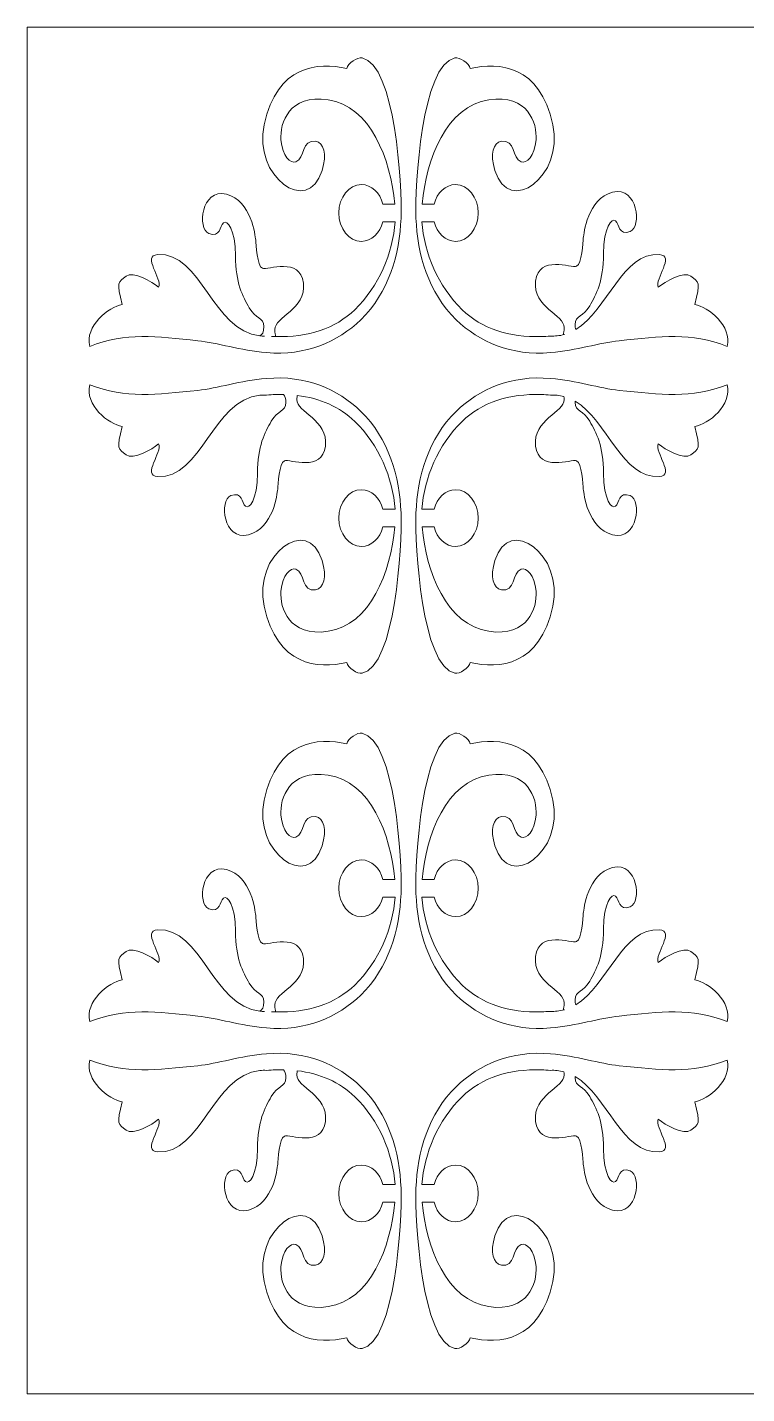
# Model space of a CAD drawing. Header units: centimetres. Extents: x 12.6 to 27, y -9 to -2.
# Drawn here: x 12.62 to 16.31, y -9 to -2.01 of the extents above; entities that cross this region are included whole.
import ezdxf

# ---------------------------------------------------------------- set-up
doc = ezdxf.new("R2010")
doc.units = ezdxf.units.CM
doc.header["$MEASUREMENT"] = 0
doc.layers.add('layer 1', color=7, linetype='Continuous')

msp = doc.modelspace()

# ---------------------------------------------------------------- linework, layer by layer
at = {"layer": 'layer 1', "color": 250, "lineweight": 9}
msp.add_open_spline([(26.99977, -2.00746), (26.99977, -2.00746), (26.99977, -9.0002), (26.99977, -9.0002), (26.99977, -9.0002), (26.99977, -9.0002), (12.62472, -9.0002), (12.62472, -9.0002), (12.62472, -9.0002), (12.62472, -9.0002), (12.62472, -2.00746), (12.62472, -2.00746), (12.62472, -2.00746), (12.62472, -2.00746), (26.99977, -2.00746), (26.99977, -2.00746)], degree=3, knots=[0, 0, 0, 0, 0.2, 0.2, 0.2, 0.2, 0.4, 0.4, 0.4, 0.4, 0.6, 0.6, 0.6, 0.6, 1, 1, 1, 1], dxfattribs=at)
at = {"layer": 'layer 1', "color": 7, "lineweight": 9}
for points, knots in [([(14.13402, -2.73977), (14.06087, -2.97865), (13.77931, -2.76751), (13.83663, -2.50667), (13.83663, -2.50667), (13.90408, -2.19973), (14.10995, -2.18504), (14.26128, -2.21847), (14.26128, -2.21847), (14.26381, -2.19018), (14.31616, -2.15893), (14.33837, -2.16348), (14.33837, -2.16348), (14.50832, -2.19833), (14.54435, -2.81588), (14.538, -2.98344), (14.538, -2.98344), (14.53099, -3.16816), (14.4745, -3.36698), (14.33241, -3.50377), (14.33241, -3.50377), (14.21356, -3.6182), (14.05077, -3.68934), (13.84953, -3.67233), (13.84953, -3.67233), (13.71438, -3.66091), (13.59877, -3.62188), (13.49718, -3.61129), (13.49718, -3.61129), (13.28571, -3.58926), (13.129, -3.56783), (12.94473, -3.64012), (12.94473, -3.64012), (12.91734, -3.53888), (13.04128, -3.4359), (13.11105, -3.42649), (13.11105, -3.42649), (13.07924, -3.31202), (13.09116, -3.31071), (13.1304, -3.28058), (13.1304, -3.28058), (13.16606, -3.25318), (13.26293, -3.30817), (13.29718, -3.33795), (13.29718, -3.33795), (13.31798, -3.29364), (13.20958, -3.17579), (13.29174, -3.17039), (13.29174, -3.17039), (13.51454, -3.15576), (13.57619, -3.56384), (13.8155, -3.58655), (13.8155, -3.58655), (13.82492, -3.58121), (13.83706, -3.56857), (13.83622, -3.53896), (13.83622, -3.53896), (13.83486, -3.49097), (13.79392, -3.49954), (13.76118, -3.44298), (13.76118, -3.44298), (13.72843, -3.38642), (13.69022, -3.31443), (13.69022, -3.17732), (13.69022, -3.17732), (13.69022, -3.0402), (13.64792, -2.9905), (13.62882, -3.00764), (13.62882, -3.00764), (13.60972, -3.02478), (13.61381, -3.08476), (13.55377, -3.06248), (13.55377, -3.06248), (13.49374, -3.0402), (13.5142, -2.82939), (13.64383, -2.86195), (13.64383, -2.86195), (13.77346, -2.89452), (13.79119, -3.07448), (13.79392, -3.09505), (13.79392, -3.09505), (13.79665, -3.11562), (13.80075, -3.23045), (13.82804, -3.24073), (13.82804, -3.24073), (13.85532, -3.25102), (14.02179, -3.18075), (14.03817, -3.31615), (14.03817, -3.31615), (14.05454, -3.45155), (13.88944, -3.48926), (13.89217, -3.55439), (13.89217, -3.55439), (13.89288, -3.57134), (13.89424, -3.58259), (13.89586, -3.58998), (13.89586, -3.58998), (14.06255, -3.59507), (14.201, -3.54922), (14.30132, -3.45263), (14.30132, -3.45263), (14.42516, -3.33341), (14.49639, -3.16329), (14.50794, -3.00249), (14.50794, -3.00249), (14.50794, -3.00249), (14.44522, -3.00249), (14.44522, -3.00249), (14.44522, -3.00249), (14.43008, -3.06059), (14.38648, -3.10276), (14.33528, -3.10276), (14.33528, -3.10276), (14.27159, -3.10276), (14.21964, -3.03751), (14.21964, -2.9575), (14.21964, -2.9575), (14.21964, -2.8775), (14.27159, -2.81225), (14.33528, -2.81225), (14.33528, -2.81225), (14.38648, -2.81225), (14.43008, -2.85442), (14.44522, -2.91251), (14.44522, -2.91251), (14.44522, -2.91251), (14.50595, -2.91251), (14.50595, -2.91251), (14.50595, -2.91251), (14.4866, -2.68205), (14.37999, -2.41001), (14.16509, -2.37808), (14.16509, -2.37808), (13.96423, -2.34825), (13.91745, -2.49754), (13.9232, -2.58298), (13.9232, -2.58298), (13.92894, -2.66831), (13.97386, -2.70512), (13.99946, -2.69573), (13.99946, -2.69573), (14.04804, -2.67791), (14.02858, -2.57861), (14.10014, -2.59078), (14.10014, -2.59078), (14.14252, -2.59798), (14.15986, -2.65537), (14.13402, -2.73977)], [0, 0, 0, 0, 0.0263158, 0.0263158, 0.0263158, 0.0263158, 0.0526316, 0.0526316, 0.0526316, 0.0526316, 0.0789474, 0.0789474, 0.0789474, 0.0789474, 0.1052632, 0.1052632, 0.1052632, 0.1052632, 0.1315789, 0.1315789, 0.1315789, 0.1315789, 0.1578947, 0.1578947, 0.1578947, 0.1578947, 0.1842105, 0.1842105, 0.1842105, 0.1842105, 0.2105263, 0.2105263, 0.2105263, 0.2105263, 0.2368421, 0.2368421, 0.2368421, 0.2368421, 0.2631579, 0.2631579, 0.2631579, 0.2631579, 0.2894737, 0.2894737, 0.2894737, 0.2894737, 0.3157895, 0.3157895, 0.3157895, 0.3157895, 0.3421053, 0.3421053, 0.3421053, 0.3421053, 0.3684211, 0.3684211, 0.3684211, 0.3684211, 0.3947368, 0.3947368, 0.3947368, 0.3947368, 0.4210526, 0.4210526, 0.4210526, 0.4210526, 0.4473684, 0.4473684, 0.4473684, 0.4473684, 0.4736842, 0.4736842, 0.4736842, 0.4736842, 0.5, 0.5, 0.5, 0.5, 0.5263158, 0.5263158, 0.5263158, 0.5263158, 0.5526316, 0.5526316, 0.5526316, 0.5526316, 0.5789474, 0.5789474, 0.5789474, 0.5789474, 0.6052632, 0.6052632, 0.6052632, 0.6052632, 0.6315789, 0.6315789, 0.6315789, 0.6315789, 0.6578947, 0.6578947, 0.6578947, 0.6578947, 0.6842105, 0.6842105, 0.6842105, 0.6842105, 0.7105263, 0.7105263, 0.7105263, 0.7105263, 0.7368421, 0.7368421, 0.7368421, 0.7368421, 0.7631579, 0.7631579, 0.7631579, 0.7631579, 0.7894737, 0.7894737, 0.7894737, 0.7894737, 0.8157895, 0.8157895, 0.8157895, 0.8157895, 0.8421053, 0.8421053, 0.8421053, 0.8421053, 0.8684211, 0.8684211, 0.8684211, 0.8684211, 0.8947368, 0.8947368, 0.8947368, 0.8947368, 0.9210526, 0.9210526, 0.9210526, 0.9210526, 0.9473684, 0.9473684, 0.9473684, 0.9473684, 1, 1, 1, 1]), ([(15.0186, -2.73977), (15.09175, -2.97865), (15.37331, -2.76751), (15.31599, -2.50667), (15.31599, -2.50667), (15.24854, -2.19973), (15.04267, -2.18504), (14.89133, -2.21847), (14.89133, -2.21847), (14.88881, -2.19018), (14.83645, -2.15893), (14.81425, -2.16348), (14.81425, -2.16348), (14.6443, -2.19833), (14.60827, -2.81588), (14.61462, -2.98344), (14.61462, -2.98344), (14.62162, -3.16816), (14.67812, -3.36698), (14.8202, -3.50377), (14.8202, -3.50377), (14.93905, -3.6182), (15.10185, -3.68934), (15.30309, -3.67233), (15.30309, -3.67233), (15.43823, -3.66091), (15.55384, -3.62188), (15.65543, -3.61129), (15.65543, -3.61129), (15.8669, -3.58926), (16.02361, -3.56783), (16.20789, -3.64012), (16.20789, -3.64012), (16.23527, -3.53888), (16.11134, -3.4359), (16.04156, -3.42649), (16.04156, -3.42649), (16.07338, -3.31202), (16.06145, -3.31071), (16.02222, -3.28058), (16.02222, -3.28058), (15.98655, -3.25318), (15.88968, -3.30817), (15.85544, -3.33795), (15.85544, -3.33795), (15.83463, -3.29364), (15.94303, -3.17579), (15.86088, -3.17039), (15.86088, -3.17039), (15.67088, -3.15792), (15.59804, -3.4528), (15.43232, -3.55399), (15.43232, -3.55399), (15.4301, -3.54737), (15.42881, -3.53908), (15.42911, -3.52871), (15.42911, -3.52871), (15.43047, -3.48072), (15.47141, -3.48929), (15.50416, -3.43273), (15.50416, -3.43273), (15.5369, -3.37617), (15.57511, -3.30419), (15.57511, -3.16707), (15.57511, -3.16707), (15.57511, -3.02996), (15.61741, -2.98025), (15.63651, -2.99739), (15.63651, -2.99739), (15.65561, -3.01453), (15.65152, -3.07452), (15.71156, -3.05224), (15.71156, -3.05224), (15.77159, -3.02996), (15.75113, -2.81914), (15.6215, -2.8517), (15.6215, -2.8517), (15.49187, -2.88427), (15.47413, -3.06423), (15.47141, -3.0848), (15.47141, -3.0848), (15.46868, -3.10537), (15.46458, -3.2202), (15.43729, -3.23049), (15.43729, -3.23049), (15.41, -3.24077), (15.24354, -3.1705), (15.22716, -3.3059), (15.22716, -3.3059), (15.21079, -3.4413), (15.37589, -3.47901), (15.37316, -3.54414), (15.37316, -3.54414), (15.37245, -3.56109), (15.37109, -3.57235), (15.36947, -3.57973), (15.36947, -3.57973), (15.36947, -3.57973), (15.37455, -3.57952), (15.37455, -3.57952), (15.37455, -3.57952), (15.36255, -3.58289), (15.35011, -3.58532), (15.33712, -3.58655), (15.33712, -3.58655), (15.32636, -3.58757), (15.31528, -3.58788), (15.30377, -3.58727), (15.30377, -3.58727), (15.28786, -3.58861), (15.27219, -3.58951), (15.25676, -3.58998), (15.25676, -3.58998), (15.09006, -3.59507), (14.95162, -3.54922), (14.85129, -3.45263), (14.85129, -3.45263), (14.72746, -3.33341), (14.65623, -3.16329), (14.64467, -3.00249), (14.64467, -3.00249), (14.64467, -3.00249), (14.70739, -3.00249), (14.70739, -3.00249), (14.70739, -3.00249), (14.72253, -3.06059), (14.76614, -3.10276), (14.81733, -3.10276), (14.81733, -3.10276), (14.88103, -3.10276), (14.93297, -3.03751), (14.93297, -2.9575), (14.93297, -2.9575), (14.93297, -2.8775), (14.88103, -2.81225), (14.81733, -2.81225), (14.81733, -2.81225), (14.76614, -2.81225), (14.72253, -2.85442), (14.70739, -2.91251), (14.70739, -2.91251), (14.70739, -2.91251), (14.64667, -2.91251), (14.64667, -2.91251), (14.64667, -2.91251), (14.66601, -2.68205), (14.77262, -2.41001), (14.98753, -2.37808), (14.98753, -2.37808), (15.18838, -2.34825), (15.23517, -2.49754), (15.22942, -2.58298), (15.22942, -2.58298), (15.22368, -2.66831), (15.17876, -2.70512), (15.15316, -2.69573), (15.15316, -2.69573), (15.10457, -2.67791), (15.12403, -2.57861), (15.05247, -2.59078), (15.05247, -2.59078), (15.01009, -2.59798), (14.99276, -2.65537), (15.0186, -2.73977)], [0, 0, 0, 0, 0.0238095, 0.0238095, 0.0238095, 0.0238095, 0.047619, 0.047619, 0.047619, 0.047619, 0.0714286, 0.0714286, 0.0714286, 0.0714286, 0.0952381, 0.0952381, 0.0952381, 0.0952381, 0.1190476, 0.1190476, 0.1190476, 0.1190476, 0.1428571, 0.1428571, 0.1428571, 0.1428571, 0.1666667, 0.1666667, 0.1666667, 0.1666667, 0.1904762, 0.1904762, 0.1904762, 0.1904762, 0.2142857, 0.2142857, 0.2142857, 0.2142857, 0.2380952, 0.2380952, 0.2380952, 0.2380952, 0.2619048, 0.2619048, 0.2619048, 0.2619048, 0.2857143, 0.2857143, 0.2857143, 0.2857143, 0.3095238, 0.3095238, 0.3095238, 0.3095238, 0.3333333, 0.3333333, 0.3333333, 0.3333333, 0.3571429, 0.3571429, 0.3571429, 0.3571429, 0.3809524, 0.3809524, 0.3809524, 0.3809524, 0.4047619, 0.4047619, 0.4047619, 0.4047619, 0.4285714, 0.4285714, 0.4285714, 0.4285714, 0.452381, 0.452381, 0.452381, 0.452381, 0.4761905, 0.4761905, 0.4761905, 0.4761905, 0.5, 0.5, 0.5, 0.5, 0.5238095, 0.5238095, 0.5238095, 0.5238095, 0.547619, 0.547619, 0.547619, 0.547619, 0.5714286, 0.5714286, 0.5714286, 0.5714286, 0.5952381, 0.5952381, 0.5952381, 0.5952381, 0.6190476, 0.6190476, 0.6190476, 0.6190476, 0.6428571, 0.6428571, 0.6428571, 0.6428571, 0.6666667, 0.6666667, 0.6666667, 0.6666667, 0.6904762, 0.6904762, 0.6904762, 0.6904762, 0.7142857, 0.7142857, 0.7142857, 0.7142857, 0.7380952, 0.7380952, 0.7380952, 0.7380952, 0.7619048, 0.7619048, 0.7619048, 0.7619048, 0.7857143, 0.7857143, 0.7857143, 0.7857143, 0.8095238, 0.8095238, 0.8095238, 0.8095238, 0.8333333, 0.8333333, 0.8333333, 0.8333333, 0.8571429, 0.8571429, 0.8571429, 0.8571429, 0.8809524, 0.8809524, 0.8809524, 0.8809524, 0.9047619, 0.9047619, 0.9047619, 0.9047619, 0.9285714, 0.9285714, 0.9285714, 0.9285714, 0.952381, 0.952381, 0.952381, 0.952381, 1, 1, 1, 1]), ([(13.8155, -3.58655), (13.8232, -3.58729), (13.83108, -3.58764), (13.83916, -3.58756), (13.83916, -3.58756), (13.83916, -3.58756), (13.8155, -3.58655), (13.8155, -3.58655)], [0, 0, 0, 0, 0.3333333, 0.3333333, 0.3333333, 0.3333333, 1, 1, 1, 1]), ([(13.87533, -3.58911), (13.88222, -3.58948), (13.88906, -3.58977), (13.89586, -3.58998), (13.89586, -3.58998), (13.89586, -3.58998), (13.87533, -3.58911), (13.87533, -3.58911)], [0, 0, 0, 0, 0.3333333, 0.3333333, 0.3333333, 0.3333333, 1, 1, 1, 1]), ([(14.13402, -4.73697), (14.06087, -4.49808), (13.77931, -4.70922), (13.83663, -4.97007), (13.83663, -4.97007), (13.90408, -5.27701), (14.10995, -5.29169), (14.26128, -5.25827), (14.26128, -5.25827), (14.26381, -5.28655), (14.31616, -5.31781), (14.33837, -5.31325), (14.33837, -5.31325), (14.50832, -5.2784), (14.54435, -4.66086), (14.538, -4.49329), (14.538, -4.49329), (14.53099, -4.30857), (14.4745, -4.10976), (14.33241, -3.97296), (14.33241, -3.97296), (14.21356, -3.85853), (14.05077, -3.78739), (13.84953, -3.8044), (13.84953, -3.8044), (13.71438, -3.81583), (13.59877, -3.85486), (13.49718, -3.86544), (13.49718, -3.86544), (13.28571, -3.88748), (13.129, -3.9089), (12.94473, -3.83661), (12.94473, -3.83661), (12.91734, -3.93786), (13.04128, -4.04083), (13.11105, -4.05024), (13.11105, -4.05024), (13.07924, -4.16471), (13.09116, -4.16602), (13.1304, -4.19616), (13.1304, -4.19616), (13.16606, -4.22355), (13.26293, -4.16856), (13.29718, -4.13878), (13.29718, -4.13878), (13.31798, -4.18309), (13.20958, -4.30095), (13.29174, -4.30634), (13.29174, -4.30634), (13.51454, -4.32097), (13.57619, -3.9129), (13.8155, -3.89018), (13.8155, -3.89018), (13.82625, -3.88916), (13.83734, -3.88886), (13.84884, -3.88946), (13.84884, -3.88946), (13.86475, -3.88812), (13.88042, -3.88722), (13.89586, -3.88675), (13.89586, -3.88675), (13.90964, -3.88633), (13.92322, -3.88626), (13.93661, -3.88654), (13.93661, -3.88654), (13.94353, -3.89389), (13.94954, -3.90639), (13.94894, -3.92753), (13.94894, -3.92753), (13.94757, -3.97552), (13.90664, -3.96695), (13.87389, -4.02351), (13.87389, -4.02351), (13.84114, -4.08007), (13.80294, -4.15205), (13.80294, -4.28917), (13.80294, -4.28917), (13.80294, -4.42629), (13.76064, -4.47599), (13.74153, -4.45885), (13.74153, -4.45885), (13.72243, -4.44171), (13.72652, -4.38172), (13.66649, -4.404), (13.66649, -4.404), (13.60645, -4.42629), (13.62692, -4.6371), (13.75654, -4.60453), (13.75654, -4.60453), (13.88617, -4.57197), (13.90391, -4.39201), (13.90664, -4.37144), (13.90664, -4.37144), (13.90936, -4.35087), (13.91346, -4.23604), (13.94075, -4.22575), (13.94075, -4.22575), (13.96804, -4.21547), (14.1345, -4.28574), (14.15088, -4.15034), (14.15088, -4.15034), (14.16725, -4.01494), (14.00215, -3.97723), (14.00488, -3.9121), (14.00488, -3.9121), (14.00522, -3.90392), (14.00572, -3.89706), (14.00632, -3.89133), (14.00632, -3.89133), (14.12425, -3.90545), (14.22408, -3.94973), (14.30132, -4.0241), (14.30132, -4.0241), (14.42516, -4.14332), (14.49639, -4.31344), (14.50794, -4.47424), (14.50794, -4.47424), (14.50794, -4.47424), (14.44522, -4.47424), (14.44522, -4.47424), (14.44522, -4.47424), (14.43008, -4.41614), (14.38648, -4.37397), (14.33528, -4.37397), (14.33528, -4.37397), (14.27159, -4.37397), (14.21964, -4.43922), (14.21964, -4.51923), (14.21964, -4.51923), (14.21964, -4.59923), (14.27159, -4.66449), (14.33528, -4.66449), (14.33528, -4.66449), (14.38648, -4.66449), (14.43008, -4.62232), (14.44522, -4.56422), (14.44522, -4.56422), (14.44522, -4.56422), (14.50595, -4.56422), (14.50595, -4.56422), (14.50595, -4.56422), (14.4866, -4.79468), (14.37999, -5.06673), (14.16509, -5.09865), (14.16509, -5.09865), (13.96423, -5.12848), (13.91745, -4.97919), (13.9232, -4.89376), (13.9232, -4.89376), (13.92894, -4.80843), (13.97386, -4.77161), (13.99946, -4.781), (13.99946, -4.781), (14.04804, -4.79883), (14.02858, -4.89812), (14.10014, -4.88596), (14.10014, -4.88596), (14.14252, -4.87875), (14.15986, -4.82136), (14.13402, -4.73697)], [0, 0, 0, 0, 0.0243902, 0.0243902, 0.0243902, 0.0243902, 0.0487805, 0.0487805, 0.0487805, 0.0487805, 0.0731707, 0.0731707, 0.0731707, 0.0731707, 0.097561, 0.097561, 0.097561, 0.097561, 0.1219512, 0.1219512, 0.1219512, 0.1219512, 0.1463415, 0.1463415, 0.1463415, 0.1463415, 0.1707317, 0.1707317, 0.1707317, 0.1707317, 0.195122, 0.195122, 0.195122, 0.195122, 0.2195122, 0.2195122, 0.2195122, 0.2195122, 0.2439024, 0.2439024, 0.2439024, 0.2439024, 0.2682927, 0.2682927, 0.2682927, 0.2682927, 0.2926829, 0.2926829, 0.2926829, 0.2926829, 0.3170732, 0.3170732, 0.3170732, 0.3170732, 0.3414634, 0.3414634, 0.3414634, 0.3414634, 0.3658537, 0.3658537, 0.3658537, 0.3658537, 0.3902439, 0.3902439, 0.3902439, 0.3902439, 0.4146341, 0.4146341, 0.4146341, 0.4146341, 0.4390244, 0.4390244, 0.4390244, 0.4390244, 0.4634146, 0.4634146, 0.4634146, 0.4634146, 0.4878049, 0.4878049, 0.4878049, 0.4878049, 0.5121951, 0.5121951, 0.5121951, 0.5121951, 0.5365854, 0.5365854, 0.5365854, 0.5365854, 0.5609756, 0.5609756, 0.5609756, 0.5609756, 0.5853659, 0.5853659, 0.5853659, 0.5853659, 0.6097561, 0.6097561, 0.6097561, 0.6097561, 0.6341463, 0.6341463, 0.6341463, 0.6341463, 0.6585366, 0.6585366, 0.6585366, 0.6585366, 0.6829268, 0.6829268, 0.6829268, 0.6829268, 0.7073171, 0.7073171, 0.7073171, 0.7073171, 0.7317073, 0.7317073, 0.7317073, 0.7317073, 0.7560976, 0.7560976, 0.7560976, 0.7560976, 0.7804878, 0.7804878, 0.7804878, 0.7804878, 0.804878, 0.804878, 0.804878, 0.804878, 0.8292683, 0.8292683, 0.8292683, 0.8292683, 0.8536585, 0.8536585, 0.8536585, 0.8536585, 0.8780488, 0.8780488, 0.8780488, 0.8780488, 0.902439, 0.902439, 0.902439, 0.902439, 0.9268293, 0.9268293, 0.9268293, 0.9268293, 0.9512195, 0.9512195, 0.9512195, 0.9512195, 1, 1, 1, 1]), ([(15.42914, -3.92078), (15.42905, -3.92292), (15.42904, -3.92517), (15.42911, -3.92753), (15.42911, -3.92753), (15.43047, -3.97552), (15.47141, -3.96695), (15.50416, -4.02351), (15.50416, -4.02351), (15.5369, -4.08007), (15.57511, -4.15205), (15.57511, -4.28917), (15.57511, -4.28917), (15.57511, -4.42629), (15.61741, -4.47599), (15.63651, -4.45885), (15.63651, -4.45885), (15.65561, -4.44171), (15.65152, -4.38172), (15.71156, -4.404), (15.71156, -4.404), (15.77159, -4.42629), (15.75113, -4.6371), (15.6215, -4.60453), (15.6215, -4.60453), (15.49187, -4.57197), (15.47413, -4.39201), (15.47141, -4.37144), (15.47141, -4.37144), (15.46868, -4.35087), (15.46458, -4.23604), (15.43729, -4.22575), (15.43729, -4.22575), (15.41, -4.21547), (15.24354, -4.28574), (15.22716, -4.15034), (15.22716, -4.15034), (15.21079, -4.01494), (15.37589, -3.97723), (15.37316, -3.9121), (15.37316, -3.9121), (15.37292, -3.90627), (15.37259, -3.90111), (15.37221, -3.89655), (15.37221, -3.89655), (15.36094, -3.89352), (15.34927, -3.89133), (15.33712, -3.89018), (15.33712, -3.89018), (15.32636, -3.88916), (15.31528, -3.88886), (15.30377, -3.88946), (15.30377, -3.88946), (15.28786, -3.88812), (15.27219, -3.88722), (15.25676, -3.88675), (15.25676, -3.88675), (15.09006, -3.88166), (14.95162, -3.92751), (14.85129, -4.0241), (14.85129, -4.0241), (14.72746, -4.14332), (14.65623, -4.31344), (14.64467, -4.47424), (14.64467, -4.47424), (14.64467, -4.47424), (14.70739, -4.47424), (14.70739, -4.47424), (14.70739, -4.47424), (14.72253, -4.41614), (14.76614, -4.37397), (14.81733, -4.37397), (14.81733, -4.37397), (14.88103, -4.37397), (14.93297, -4.43922), (14.93297, -4.51923), (14.93297, -4.51923), (14.93297, -4.59923), (14.88103, -4.66449), (14.81733, -4.66449), (14.81733, -4.66449), (14.76614, -4.66449), (14.72253, -4.62232), (14.70739, -4.56422), (14.70739, -4.56422), (14.70739, -4.56422), (14.64667, -4.56422), (14.64667, -4.56422), (14.64667, -4.56422), (14.66601, -4.79468), (14.77262, -5.06673), (14.98753, -5.09865), (14.98753, -5.09865), (15.18838, -5.12848), (15.23517, -4.97919), (15.22942, -4.89376), (15.22942, -4.89376), (15.22368, -4.80843), (15.17876, -4.77161), (15.15316, -4.781), (15.15316, -4.781), (15.10457, -4.79883), (15.12403, -4.89812), (15.05247, -4.88596), (15.05247, -4.88596), (15.01009, -4.87875), (14.99276, -4.82136), (15.0186, -4.73697), (15.0186, -4.73697), (15.09175, -4.49808), (15.37331, -4.70922), (15.31599, -4.97007), (15.31599, -4.97007), (15.24854, -5.27701), (15.04267, -5.29169), (14.89133, -5.25827), (14.89133, -5.25827), (14.88881, -5.28655), (14.83645, -5.31781), (14.81425, -5.31325), (14.81425, -5.31325), (14.6443, -5.2784), (14.60827, -4.66086), (14.61462, -4.49329), (14.61462, -4.49329), (14.62162, -4.30857), (14.67812, -4.10976), (14.8202, -3.97296), (14.8202, -3.97296), (14.93905, -3.85853), (15.10185, -3.78739), (15.30309, -3.8044), (15.30309, -3.8044), (15.43823, -3.81583), (15.55384, -3.85486), (15.65543, -3.86544), (15.65543, -3.86544), (15.8669, -3.88748), (16.02361, -3.9089), (16.20789, -3.83661), (16.20789, -3.83661), (16.23527, -3.93786), (16.11134, -4.04083), (16.04156, -4.05024), (16.04156, -4.05024), (16.07338, -4.16471), (16.06145, -4.16602), (16.02222, -4.19616), (16.02222, -4.19616), (15.98655, -4.22355), (15.88968, -4.16856), (15.85544, -4.13878), (15.85544, -4.13878), (15.83463, -4.18309), (15.94303, -4.30095), (15.86088, -4.30634), (15.86088, -4.30634), (15.66966, -4.3189), (15.59713, -4.02011), (15.42914, -3.92078)], [0, 0, 0, 0, 0.0243902, 0.0243902, 0.0243902, 0.0243902, 0.0487805, 0.0487805, 0.0487805, 0.0487805, 0.0731707, 0.0731707, 0.0731707, 0.0731707, 0.097561, 0.097561, 0.097561, 0.097561, 0.1219512, 0.1219512, 0.1219512, 0.1219512, 0.1463415, 0.1463415, 0.1463415, 0.1463415, 0.1707317, 0.1707317, 0.1707317, 0.1707317, 0.195122, 0.195122, 0.195122, 0.195122, 0.2195122, 0.2195122, 0.2195122, 0.2195122, 0.2439024, 0.2439024, 0.2439024, 0.2439024, 0.2682927, 0.2682927, 0.2682927, 0.2682927, 0.2926829, 0.2926829, 0.2926829, 0.2926829, 0.3170732, 0.3170732, 0.3170732, 0.3170732, 0.3414634, 0.3414634, 0.3414634, 0.3414634, 0.3658537, 0.3658537, 0.3658537, 0.3658537, 0.3902439, 0.3902439, 0.3902439, 0.3902439, 0.4146341, 0.4146341, 0.4146341, 0.4146341, 0.4390244, 0.4390244, 0.4390244, 0.4390244, 0.4634146, 0.4634146, 0.4634146, 0.4634146, 0.4878049, 0.4878049, 0.4878049, 0.4878049, 0.5121951, 0.5121951, 0.5121951, 0.5121951, 0.5365854, 0.5365854, 0.5365854, 0.5365854, 0.5609756, 0.5609756, 0.5609756, 0.5609756, 0.5853659, 0.5853659, 0.5853659, 0.5853659, 0.6097561, 0.6097561, 0.6097561, 0.6097561, 0.6341463, 0.6341463, 0.6341463, 0.6341463, 0.6585366, 0.6585366, 0.6585366, 0.6585366, 0.6829268, 0.6829268, 0.6829268, 0.6829268, 0.7073171, 0.7073171, 0.7073171, 0.7073171, 0.7317073, 0.7317073, 0.7317073, 0.7317073, 0.7560976, 0.7560976, 0.7560976, 0.7560976, 0.7804878, 0.7804878, 0.7804878, 0.7804878, 0.804878, 0.804878, 0.804878, 0.804878, 0.8292683, 0.8292683, 0.8292683, 0.8292683, 0.8536585, 0.8536585, 0.8536585, 0.8536585, 0.8780488, 0.8780488, 0.8780488, 0.8780488, 0.902439, 0.902439, 0.902439, 0.902439, 0.9268293, 0.9268293, 0.9268293, 0.9268293, 0.9512195, 0.9512195, 0.9512195, 0.9512195, 1, 1, 1, 1]), ([(14.13402, -6.19595), (14.06087, -6.43484), (13.77931, -6.22369), (13.83663, -5.96285), (13.83663, -5.96285), (13.90408, -5.65591), (14.10995, -5.64123), (14.26128, -5.67465), (14.26128, -5.67465), (14.26381, -5.64637), (14.31616, -5.61511), (14.33837, -5.61967), (14.33837, -5.61967), (14.50832, -5.65452), (14.54435, -6.27206), (14.538, -6.43962), (14.538, -6.43962), (14.53099, -6.62435), (14.4745, -6.82316), (14.33241, -6.95996), (14.33241, -6.95996), (14.21356, -7.07438), (14.05077, -7.14553), (13.84953, -7.12851), (13.84953, -7.12851), (13.71438, -7.11709), (13.59877, -7.07806), (13.49718, -7.06748), (13.49718, -7.06748), (13.28571, -7.04544), (13.129, -7.02401), (12.94473, -7.09631), (12.94473, -7.09631), (12.91734, -6.99506), (13.04128, -6.89209), (13.11105, -6.88268), (13.11105, -6.88268), (13.07924, -6.7682), (13.09116, -6.76689), (13.1304, -6.73676), (13.1304, -6.73676), (13.16606, -6.70937), (13.26293, -6.76435), (13.29718, -6.79414), (13.29718, -6.79414), (13.31798, -6.74982), (13.20958, -6.63197), (13.29174, -6.62658), (13.29174, -6.62658), (13.51454, -6.61195), (13.57619, -7.02002), (13.8155, -7.04274), (13.8155, -7.04274), (13.82492, -7.0374), (13.83706, -7.02476), (13.83622, -6.99514), (13.83622, -6.99514), (13.83486, -6.94715), (13.79392, -6.95572), (13.76118, -6.89916), (13.76118, -6.89916), (13.72843, -6.8426), (13.69022, -6.77062), (13.69022, -6.6335), (13.69022, -6.6335), (13.69022, -6.49639), (13.64792, -6.44668), (13.62882, -6.46382), (13.62882, -6.46382), (13.60972, -6.48096), (13.61381, -6.54095), (13.55377, -6.51867), (13.55377, -6.51867), (13.49374, -6.49639), (13.5142, -6.28557), (13.64383, -6.31814), (13.64383, -6.31814), (13.77346, -6.3507), (13.79119, -6.53066), (13.79392, -6.55123), (13.79392, -6.55123), (13.79665, -6.5718), (13.80075, -6.68663), (13.82804, -6.69692), (13.82804, -6.69692), (13.85532, -6.7072), (14.02179, -6.63693), (14.03817, -6.77233), (14.03817, -6.77233), (14.05454, -6.90773), (13.88944, -6.94544), (13.89217, -7.01057), (13.89217, -7.01057), (13.89288, -7.02753), (13.89424, -7.03878), (13.89586, -7.04617), (13.89586, -7.04617), (14.06255, -7.05126), (14.201, -7.00541), (14.30132, -6.90882), (14.30132, -6.90882), (14.42516, -6.78959), (14.49639, -6.61947), (14.50794, -6.45868), (14.50794, -6.45868), (14.50794, -6.45868), (14.44522, -6.45868), (14.44522, -6.45868), (14.44522, -6.45868), (14.43008, -6.51677), (14.38648, -6.55894), (14.33528, -6.55894), (14.33528, -6.55894), (14.27159, -6.55894), (14.21964, -6.49369), (14.21964, -6.41369), (14.21964, -6.41369), (14.21964, -6.33368), (14.27159, -6.26843), (14.33528, -6.26843), (14.33528, -6.26843), (14.38648, -6.26843), (14.43008, -6.3106), (14.44522, -6.3687), (14.44522, -6.3687), (14.44522, -6.3687), (14.50595, -6.3687), (14.50595, -6.3687), (14.50595, -6.3687), (14.4866, -6.13824), (14.37999, -5.86619), (14.16509, -5.83427), (14.16509, -5.83427), (13.96423, -5.80443), (13.91745, -5.95372), (13.9232, -6.03916), (13.9232, -6.03916), (13.92894, -6.12449), (13.97386, -6.1613), (13.99946, -6.15191), (13.99946, -6.15191), (14.04804, -6.13409), (14.02858, -6.0348), (14.10014, -6.04696), (14.10014, -6.04696), (14.14252, -6.05417), (14.15986, -6.11156), (14.13402, -6.19595)], [0, 0, 0, 0, 0.0263158, 0.0263158, 0.0263158, 0.0263158, 0.0526316, 0.0526316, 0.0526316, 0.0526316, 0.0789474, 0.0789474, 0.0789474, 0.0789474, 0.1052632, 0.1052632, 0.1052632, 0.1052632, 0.1315789, 0.1315789, 0.1315789, 0.1315789, 0.1578947, 0.1578947, 0.1578947, 0.1578947, 0.1842105, 0.1842105, 0.1842105, 0.1842105, 0.2105263, 0.2105263, 0.2105263, 0.2105263, 0.2368421, 0.2368421, 0.2368421, 0.2368421, 0.2631579, 0.2631579, 0.2631579, 0.2631579, 0.2894737, 0.2894737, 0.2894737, 0.2894737, 0.3157895, 0.3157895, 0.3157895, 0.3157895, 0.3421053, 0.3421053, 0.3421053, 0.3421053, 0.3684211, 0.3684211, 0.3684211, 0.3684211, 0.3947368, 0.3947368, 0.3947368, 0.3947368, 0.4210526, 0.4210526, 0.4210526, 0.4210526, 0.4473684, 0.4473684, 0.4473684, 0.4473684, 0.4736842, 0.4736842, 0.4736842, 0.4736842, 0.5, 0.5, 0.5, 0.5, 0.5263158, 0.5263158, 0.5263158, 0.5263158, 0.5526316, 0.5526316, 0.5526316, 0.5526316, 0.5789474, 0.5789474, 0.5789474, 0.5789474, 0.6052632, 0.6052632, 0.6052632, 0.6052632, 0.6315789, 0.6315789, 0.6315789, 0.6315789, 0.6578947, 0.6578947, 0.6578947, 0.6578947, 0.6842105, 0.6842105, 0.6842105, 0.6842105, 0.7105263, 0.7105263, 0.7105263, 0.7105263, 0.7368421, 0.7368421, 0.7368421, 0.7368421, 0.7631579, 0.7631579, 0.7631579, 0.7631579, 0.7894737, 0.7894737, 0.7894737, 0.7894737, 0.8157895, 0.8157895, 0.8157895, 0.8157895, 0.8421053, 0.8421053, 0.8421053, 0.8421053, 0.8684211, 0.8684211, 0.8684211, 0.8684211, 0.8947368, 0.8947368, 0.8947368, 0.8947368, 0.9210526, 0.9210526, 0.9210526, 0.9210526, 0.9473684, 0.9473684, 0.9473684, 0.9473684, 1, 1, 1, 1]), ([(15.0186, -6.19595), (15.09175, -6.43484), (15.37331, -6.22369), (15.31599, -5.96285), (15.31599, -5.96285), (15.24854, -5.65591), (15.04267, -5.64123), (14.89133, -5.67465), (14.89133, -5.67465), (14.88881, -5.64637), (14.83645, -5.61511), (14.81425, -5.61967), (14.81425, -5.61967), (14.6443, -5.65452), (14.60827, -6.27206), (14.61462, -6.43962), (14.61462, -6.43962), (14.62162, -6.62435), (14.67812, -6.82316), (14.8202, -6.95996), (14.8202, -6.95996), (14.93905, -7.07438), (15.10185, -7.14553), (15.30309, -7.12851), (15.30309, -7.12851), (15.43823, -7.11709), (15.55384, -7.07806), (15.65543, -7.06748), (15.65543, -7.06748), (15.8669, -7.04544), (16.02361, -7.02401), (16.20789, -7.09631), (16.20789, -7.09631), (16.23527, -6.99506), (16.11134, -6.89209), (16.04156, -6.88268), (16.04156, -6.88268), (16.07338, -6.7682), (16.06145, -6.76689), (16.02222, -6.73676), (16.02222, -6.73676), (15.98655, -6.70937), (15.88968, -6.76435), (15.85544, -6.79414), (15.85544, -6.79414), (15.83463, -6.74982), (15.94303, -6.63197), (15.86088, -6.62658), (15.86088, -6.62658), (15.67088, -6.6141), (15.59804, -6.90899), (15.43232, -7.01018), (15.43232, -7.01018), (15.4301, -7.00356), (15.42881, -6.99526), (15.42911, -6.9849), (15.42911, -6.9849), (15.43047, -6.93691), (15.47141, -6.94548), (15.50416, -6.88892), (15.50416, -6.88892), (15.5369, -6.83236), (15.57511, -6.76037), (15.57511, -6.62325), (15.57511, -6.62325), (15.57511, -6.48614), (15.61741, -6.43643), (15.63651, -6.45357), (15.63651, -6.45357), (15.65561, -6.47071), (15.65152, -6.5307), (15.71156, -6.50842), (15.71156, -6.50842), (15.77159, -6.48614), (15.75113, -6.27532), (15.6215, -6.30789), (15.6215, -6.30789), (15.49187, -6.34045), (15.47413, -6.52042), (15.47141, -6.54098), (15.47141, -6.54098), (15.46868, -6.56155), (15.46458, -6.67639), (15.43729, -6.68667), (15.43729, -6.68667), (15.41, -6.69695), (15.24354, -6.62668), (15.22716, -6.76208), (15.22716, -6.76208), (15.21079, -6.89749), (15.37589, -6.93519), (15.37316, -7.00032), (15.37316, -7.00032), (15.37245, -7.01728), (15.37109, -7.02853), (15.36947, -7.03592), (15.36947, -7.03592), (15.36947, -7.03592), (15.37455, -7.0357), (15.37455, -7.0357), (15.37455, -7.0357), (15.36255, -7.03908), (15.35011, -7.0415), (15.33712, -7.04274), (15.33712, -7.04274), (15.32636, -7.04376), (15.31528, -7.04406), (15.30377, -7.04345), (15.30377, -7.04345), (15.28786, -7.0448), (15.27219, -7.04569), (15.25676, -7.04617), (15.25676, -7.04617), (15.09006, -7.05126), (14.95162, -7.00541), (14.85129, -6.90882), (14.85129, -6.90882), (14.72746, -6.78959), (14.65623, -6.61947), (14.64467, -6.45868), (14.64467, -6.45868), (14.64467, -6.45868), (14.70739, -6.45868), (14.70739, -6.45868), (14.70739, -6.45868), (14.72253, -6.51677), (14.76614, -6.55894), (14.81733, -6.55894), (14.81733, -6.55894), (14.88103, -6.55894), (14.93297, -6.49369), (14.93297, -6.41369), (14.93297, -6.41369), (14.93297, -6.33368), (14.88103, -6.26843), (14.81733, -6.26843), (14.81733, -6.26843), (14.76614, -6.26843), (14.72253, -6.3106), (14.70739, -6.3687), (14.70739, -6.3687), (14.70739, -6.3687), (14.64667, -6.3687), (14.64667, -6.3687), (14.64667, -6.3687), (14.66601, -6.13824), (14.77262, -5.86619), (14.98753, -5.83427), (14.98753, -5.83427), (15.18838, -5.80443), (15.23517, -5.95372), (15.22942, -6.03916), (15.22942, -6.03916), (15.22368, -6.12449), (15.17876, -6.1613), (15.15316, -6.15191), (15.15316, -6.15191), (15.10457, -6.13409), (15.12403, -6.0348), (15.05247, -6.04696), (15.05247, -6.04696), (15.01009, -6.05417), (14.99276, -6.11156), (15.0186, -6.19595)], [0, 0, 0, 0, 0.0238095, 0.0238095, 0.0238095, 0.0238095, 0.047619, 0.047619, 0.047619, 0.047619, 0.0714286, 0.0714286, 0.0714286, 0.0714286, 0.0952381, 0.0952381, 0.0952381, 0.0952381, 0.1190476, 0.1190476, 0.1190476, 0.1190476, 0.1428571, 0.1428571, 0.1428571, 0.1428571, 0.1666667, 0.1666667, 0.1666667, 0.1666667, 0.1904762, 0.1904762, 0.1904762, 0.1904762, 0.2142857, 0.2142857, 0.2142857, 0.2142857, 0.2380952, 0.2380952, 0.2380952, 0.2380952, 0.2619048, 0.2619048, 0.2619048, 0.2619048, 0.2857143, 0.2857143, 0.2857143, 0.2857143, 0.3095238, 0.3095238, 0.3095238, 0.3095238, 0.3333333, 0.3333333, 0.3333333, 0.3333333, 0.3571429, 0.3571429, 0.3571429, 0.3571429, 0.3809524, 0.3809524, 0.3809524, 0.3809524, 0.4047619, 0.4047619, 0.4047619, 0.4047619, 0.4285714, 0.4285714, 0.4285714, 0.4285714, 0.452381, 0.452381, 0.452381, 0.452381, 0.4761905, 0.4761905, 0.4761905, 0.4761905, 0.5, 0.5, 0.5, 0.5, 0.5238095, 0.5238095, 0.5238095, 0.5238095, 0.547619, 0.547619, 0.547619, 0.547619, 0.5714286, 0.5714286, 0.5714286, 0.5714286, 0.5952381, 0.5952381, 0.5952381, 0.5952381, 0.6190476, 0.6190476, 0.6190476, 0.6190476, 0.6428571, 0.6428571, 0.6428571, 0.6428571, 0.6666667, 0.6666667, 0.6666667, 0.6666667, 0.6904762, 0.6904762, 0.6904762, 0.6904762, 0.7142857, 0.7142857, 0.7142857, 0.7142857, 0.7380952, 0.7380952, 0.7380952, 0.7380952, 0.7619048, 0.7619048, 0.7619048, 0.7619048, 0.7857143, 0.7857143, 0.7857143, 0.7857143, 0.8095238, 0.8095238, 0.8095238, 0.8095238, 0.8333333, 0.8333333, 0.8333333, 0.8333333, 0.8571429, 0.8571429, 0.8571429, 0.8571429, 0.8809524, 0.8809524, 0.8809524, 0.8809524, 0.9047619, 0.9047619, 0.9047619, 0.9047619, 0.9285714, 0.9285714, 0.9285714, 0.9285714, 0.952381, 0.952381, 0.952381, 0.952381, 1, 1, 1, 1]), ([(13.8155, -7.04274), (13.8232, -7.04347), (13.83108, -7.04382), (13.83916, -7.04375), (13.83916, -7.04375), (13.83916, -7.04375), (13.8155, -7.04274), (13.8155, -7.04274)], [0, 0, 0, 0, 0.3333333, 0.3333333, 0.3333333, 0.3333333, 1, 1, 1, 1]), ([(13.87533, -7.04529), (13.88222, -7.04566), (13.88906, -7.04596), (13.89586, -7.04617), (13.89586, -7.04617), (13.89586, -7.04617), (13.87533, -7.04529), (13.87533, -7.04529)], [0, 0, 0, 0, 0.3333333, 0.3333333, 0.3333333, 0.3333333, 1, 1, 1, 1]), ([(14.13402, -8.19315), (14.06087, -7.95426), (13.77931, -8.16541), (13.83663, -8.42625), (13.83663, -8.42625), (13.90408, -8.73319), (14.10995, -8.74787), (14.26128, -8.71445), (14.26128, -8.71445), (14.26381, -8.74273), (14.31616, -8.77399), (14.33837, -8.76943), (14.33837, -8.76943), (14.50832, -8.73458), (14.54435, -8.11704), (14.538, -7.94948), (14.538, -7.94948), (14.53099, -7.76475), (14.4745, -7.56594), (14.33241, -7.42914), (14.33241, -7.42914), (14.21356, -7.31472), (14.05077, -7.24358), (13.84953, -7.26059), (13.84953, -7.26059), (13.71438, -7.27201), (13.59877, -7.31104), (13.49718, -7.32163), (13.49718, -7.32163), (13.28571, -7.34366), (13.129, -7.36509), (12.94473, -7.29279), (12.94473, -7.29279), (12.91734, -7.39404), (13.04128, -7.49702), (13.11105, -7.50642), (13.11105, -7.50642), (13.07924, -7.6209), (13.09116, -7.62221), (13.1304, -7.65234), (13.1304, -7.65234), (13.16606, -7.67973), (13.26293, -7.62475), (13.29718, -7.59496), (13.29718, -7.59496), (13.31798, -7.63928), (13.20958, -7.75713), (13.29174, -7.76253), (13.29174, -7.76253), (13.51454, -7.77716), (13.57619, -7.36908), (13.8155, -7.34636), (13.8155, -7.34636), (13.82625, -7.34534), (13.83734, -7.34504), (13.84884, -7.34565), (13.84884, -7.34565), (13.86475, -7.3443), (13.88042, -7.34341), (13.89586, -7.34294), (13.89586, -7.34294), (13.90964, -7.34251), (13.92322, -7.34244), (13.93661, -7.34272), (13.93661, -7.34272), (13.94353, -7.35008), (13.94954, -7.36257), (13.94894, -7.38371), (13.94894, -7.38371), (13.94757, -7.4317), (13.90664, -7.42313), (13.87389, -7.47969), (13.87389, -7.47969), (13.84114, -7.53625), (13.80294, -7.60824), (13.80294, -7.74535), (13.80294, -7.74535), (13.80294, -7.88247), (13.76064, -7.93217), (13.74153, -7.91503), (13.74153, -7.91503), (13.72243, -7.89789), (13.72652, -7.83791), (13.66649, -7.86019), (13.66649, -7.86019), (13.60645, -7.88247), (13.62692, -8.09329), (13.75654, -8.06072), (13.75654, -8.06072), (13.88617, -8.02816), (13.90391, -7.84819), (13.90664, -7.82762), (13.90664, -7.82762), (13.90936, -7.80705), (13.91346, -7.69222), (13.94075, -7.68194), (13.94075, -7.68194), (13.96804, -7.67165), (14.1345, -7.74192), (14.15088, -7.60652), (14.15088, -7.60652), (14.16725, -7.47112), (14.00215, -7.43341), (14.00488, -7.36828), (14.00488, -7.36828), (14.00522, -7.3601), (14.00572, -7.35324), (14.00632, -7.34751), (14.00632, -7.34751), (14.12425, -7.36163), (14.22408, -7.40592), (14.30132, -7.48028), (14.30132, -7.48028), (14.42516, -7.59951), (14.49639, -7.76963), (14.50794, -7.93042), (14.50794, -7.93042), (14.50794, -7.93042), (14.44522, -7.93042), (14.44522, -7.93042), (14.44522, -7.93042), (14.43008, -7.87233), (14.38648, -7.83016), (14.33528, -7.83016), (14.33528, -7.83016), (14.27159, -7.83016), (14.21964, -7.89541), (14.21964, -7.97541), (14.21964, -7.97541), (14.21964, -8.05542), (14.27159, -8.12067), (14.33528, -8.12067), (14.33528, -8.12067), (14.38648, -8.12067), (14.43008, -8.0785), (14.44522, -8.0204), (14.44522, -8.0204), (14.44522, -8.0204), (14.50595, -8.0204), (14.50595, -8.0204), (14.50595, -8.0204), (14.4866, -8.25087), (14.37999, -8.52291), (14.16509, -8.55483), (14.16509, -8.55483), (13.96423, -8.58467), (13.91745, -8.43538), (13.9232, -8.34994), (13.9232, -8.34994), (13.92894, -8.26461), (13.97386, -8.2278), (13.99946, -8.23719), (13.99946, -8.23719), (14.04804, -8.25501), (14.02858, -8.3543), (14.10014, -8.34214), (14.10014, -8.34214), (14.14252, -8.33494), (14.15986, -8.27754), (14.13402, -8.19315)], [0, 0, 0, 0, 0.0243902, 0.0243902, 0.0243902, 0.0243902, 0.0487805, 0.0487805, 0.0487805, 0.0487805, 0.0731707, 0.0731707, 0.0731707, 0.0731707, 0.097561, 0.097561, 0.097561, 0.097561, 0.1219512, 0.1219512, 0.1219512, 0.1219512, 0.1463415, 0.1463415, 0.1463415, 0.1463415, 0.1707317, 0.1707317, 0.1707317, 0.1707317, 0.195122, 0.195122, 0.195122, 0.195122, 0.2195122, 0.2195122, 0.2195122, 0.2195122, 0.2439024, 0.2439024, 0.2439024, 0.2439024, 0.2682927, 0.2682927, 0.2682927, 0.2682927, 0.2926829, 0.2926829, 0.2926829, 0.2926829, 0.3170732, 0.3170732, 0.3170732, 0.3170732, 0.3414634, 0.3414634, 0.3414634, 0.3414634, 0.3658537, 0.3658537, 0.3658537, 0.3658537, 0.3902439, 0.3902439, 0.3902439, 0.3902439, 0.4146341, 0.4146341, 0.4146341, 0.4146341, 0.4390244, 0.4390244, 0.4390244, 0.4390244, 0.4634146, 0.4634146, 0.4634146, 0.4634146, 0.4878049, 0.4878049, 0.4878049, 0.4878049, 0.5121951, 0.5121951, 0.5121951, 0.5121951, 0.5365854, 0.5365854, 0.5365854, 0.5365854, 0.5609756, 0.5609756, 0.5609756, 0.5609756, 0.5853659, 0.5853659, 0.5853659, 0.5853659, 0.6097561, 0.6097561, 0.6097561, 0.6097561, 0.6341463, 0.6341463, 0.6341463, 0.6341463, 0.6585366, 0.6585366, 0.6585366, 0.6585366, 0.6829268, 0.6829268, 0.6829268, 0.6829268, 0.7073171, 0.7073171, 0.7073171, 0.7073171, 0.7317073, 0.7317073, 0.7317073, 0.7317073, 0.7560976, 0.7560976, 0.7560976, 0.7560976, 0.7804878, 0.7804878, 0.7804878, 0.7804878, 0.804878, 0.804878, 0.804878, 0.804878, 0.8292683, 0.8292683, 0.8292683, 0.8292683, 0.8536585, 0.8536585, 0.8536585, 0.8536585, 0.8780488, 0.8780488, 0.8780488, 0.8780488, 0.902439, 0.902439, 0.902439, 0.902439, 0.9268293, 0.9268293, 0.9268293, 0.9268293, 0.9512195, 0.9512195, 0.9512195, 0.9512195, 1, 1, 1, 1]), ([(15.42914, -7.37697), (15.42905, -7.37911), (15.42904, -7.38136), (15.42911, -7.38371), (15.42911, -7.38371), (15.43047, -7.4317), (15.47141, -7.42313), (15.50416, -7.47969), (15.50416, -7.47969), (15.5369, -7.53625), (15.57511, -7.60824), (15.57511, -7.74535), (15.57511, -7.74535), (15.57511, -7.88247), (15.61741, -7.93217), (15.63651, -7.91503), (15.63651, -7.91503), (15.65561, -7.89789), (15.65152, -7.83791), (15.71156, -7.86019), (15.71156, -7.86019), (15.77159, -7.88247), (15.75113, -8.09329), (15.6215, -8.06072), (15.6215, -8.06072), (15.49187, -8.02816), (15.47413, -7.84819), (15.47141, -7.82762), (15.47141, -7.82762), (15.46868, -7.80705), (15.46458, -7.69222), (15.43729, -7.68194), (15.43729, -7.68194), (15.41, -7.67165), (15.24354, -7.74192), (15.22716, -7.60652), (15.22716, -7.60652), (15.21079, -7.47112), (15.37589, -7.43341), (15.37316, -7.36828), (15.37316, -7.36828), (15.37292, -7.36245), (15.37259, -7.35729), (15.37221, -7.35274), (15.37221, -7.35274), (15.36094, -7.3497), (15.34927, -7.34751), (15.33712, -7.34636), (15.33712, -7.34636), (15.32636, -7.34534), (15.31528, -7.34504), (15.30377, -7.34565), (15.30377, -7.34565), (15.28786, -7.3443), (15.27219, -7.34341), (15.25676, -7.34294), (15.25676, -7.34294), (15.09006, -7.33784), (14.95162, -7.38369), (14.85129, -7.48028), (14.85129, -7.48028), (14.72746, -7.59951), (14.65623, -7.76963), (14.64467, -7.93042), (14.64467, -7.93042), (14.64467, -7.93042), (14.70739, -7.93042), (14.70739, -7.93042), (14.70739, -7.93042), (14.72253, -7.87233), (14.76614, -7.83016), (14.81733, -7.83016), (14.81733, -7.83016), (14.88103, -7.83016), (14.93297, -7.89541), (14.93297, -7.97541), (14.93297, -7.97541), (14.93297, -8.05542), (14.88103, -8.12067), (14.81733, -8.12067), (14.81733, -8.12067), (14.76614, -8.12067), (14.72253, -8.0785), (14.70739, -8.0204), (14.70739, -8.0204), (14.70739, -8.0204), (14.64667, -8.0204), (14.64667, -8.0204), (14.64667, -8.0204), (14.66601, -8.25087), (14.77262, -8.52291), (14.98753, -8.55483), (14.98753, -8.55483), (15.18838, -8.58467), (15.23517, -8.43538), (15.22942, -8.34994), (15.22942, -8.34994), (15.22368, -8.26461), (15.17876, -8.2278), (15.15316, -8.23719), (15.15316, -8.23719), (15.10457, -8.25501), (15.12403, -8.3543), (15.05247, -8.34214), (15.05247, -8.34214), (15.01009, -8.33494), (14.99276, -8.27754), (15.0186, -8.19315), (15.0186, -8.19315), (15.09175, -7.95426), (15.37331, -8.16541), (15.31599, -8.42625), (15.31599, -8.42625), (15.24854, -8.73319), (15.04267, -8.74787), (14.89133, -8.71445), (14.89133, -8.71445), (14.88881, -8.74273), (14.83645, -8.77399), (14.81425, -8.76943), (14.81425, -8.76943), (14.6443, -8.73458), (14.60827, -8.11704), (14.61462, -7.94948), (14.61462, -7.94948), (14.62162, -7.76475), (14.67812, -7.56594), (14.8202, -7.42914), (14.8202, -7.42914), (14.93905, -7.31472), (15.10185, -7.24358), (15.30309, -7.26059), (15.30309, -7.26059), (15.43823, -7.27201), (15.55384, -7.31104), (15.65543, -7.32163), (15.65543, -7.32163), (15.8669, -7.34366), (16.02361, -7.36509), (16.20789, -7.29279), (16.20789, -7.29279), (16.23527, -7.39404), (16.11134, -7.49702), (16.04156, -7.50642), (16.04156, -7.50642), (16.07338, -7.6209), (16.06145, -7.62221), (16.02222, -7.65234), (16.02222, -7.65234), (15.98655, -7.67973), (15.88968, -7.62475), (15.85544, -7.59496), (15.85544, -7.59496), (15.83463, -7.63928), (15.94303, -7.75713), (15.86088, -7.76253), (15.86088, -7.76253), (15.66966, -7.77508), (15.59713, -7.4763), (15.42914, -7.37697)], [0, 0, 0, 0, 0.0243902, 0.0243902, 0.0243902, 0.0243902, 0.0487805, 0.0487805, 0.0487805, 0.0487805, 0.0731707, 0.0731707, 0.0731707, 0.0731707, 0.097561, 0.097561, 0.097561, 0.097561, 0.1219512, 0.1219512, 0.1219512, 0.1219512, 0.1463415, 0.1463415, 0.1463415, 0.1463415, 0.1707317, 0.1707317, 0.1707317, 0.1707317, 0.195122, 0.195122, 0.195122, 0.195122, 0.2195122, 0.2195122, 0.2195122, 0.2195122, 0.2439024, 0.2439024, 0.2439024, 0.2439024, 0.2682927, 0.2682927, 0.2682927, 0.2682927, 0.2926829, 0.2926829, 0.2926829, 0.2926829, 0.3170732, 0.3170732, 0.3170732, 0.3170732, 0.3414634, 0.3414634, 0.3414634, 0.3414634, 0.3658537, 0.3658537, 0.3658537, 0.3658537, 0.3902439, 0.3902439, 0.3902439, 0.3902439, 0.4146341, 0.4146341, 0.4146341, 0.4146341, 0.4390244, 0.4390244, 0.4390244, 0.4390244, 0.4634146, 0.4634146, 0.4634146, 0.4634146, 0.4878049, 0.4878049, 0.4878049, 0.4878049, 0.5121951, 0.5121951, 0.5121951, 0.5121951, 0.5365854, 0.5365854, 0.5365854, 0.5365854, 0.5609756, 0.5609756, 0.5609756, 0.5609756, 0.5853659, 0.5853659, 0.5853659, 0.5853659, 0.6097561, 0.6097561, 0.6097561, 0.6097561, 0.6341463, 0.6341463, 0.6341463, 0.6341463, 0.6585366, 0.6585366, 0.6585366, 0.6585366, 0.6829268, 0.6829268, 0.6829268, 0.6829268, 0.7073171, 0.7073171, 0.7073171, 0.7073171, 0.7317073, 0.7317073, 0.7317073, 0.7317073, 0.7560976, 0.7560976, 0.7560976, 0.7560976, 0.7804878, 0.7804878, 0.7804878, 0.7804878, 0.804878, 0.804878, 0.804878, 0.804878, 0.8292683, 0.8292683, 0.8292683, 0.8292683, 0.8536585, 0.8536585, 0.8536585, 0.8536585, 0.8780488, 0.8780488, 0.8780488, 0.8780488, 0.902439, 0.902439, 0.902439, 0.902439, 0.9268293, 0.9268293, 0.9268293, 0.9268293, 0.9512195, 0.9512195, 0.9512195, 0.9512195, 1, 1, 1, 1])]:
    msp.add_open_spline(points, degree=3, knots=knots, dxfattribs=at)

doc.saveas('drawing.dxf')
